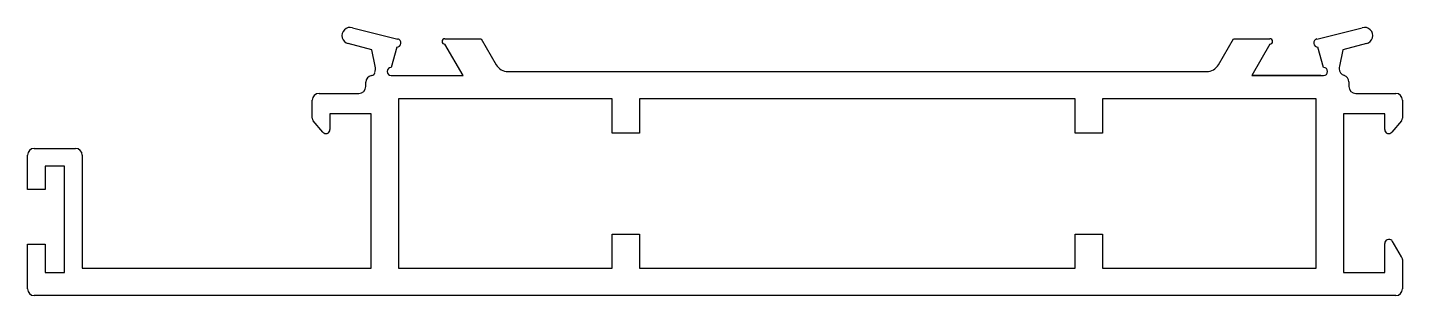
# Model space of a CAD drawing. Extents: x 1268 to 1368, y 700 to 720.
import ezdxf

# ---------------------------------------------------------------- set-up
doc = ezdxf.new("R2010")
doc.units = 0
doc.header["$LTSCALE"] = 10
doc.layers.add('ERCAN', color=220, linetype='CONTINUOUS')

msp = doc.modelspace()

# ---------------------------------------------------------------- linework, layer by layer
at = {"layer": 'ERCAN', "color": 0}
for p, q in [((1291.65, 719.6), (1294.96, 718.78)), ((1362.04, 718.78), (1365.35, 719.6)), ((1298.39, 718.8), (1301.04, 718.8)), ((1301.04, 718.8), (1302.14, 716.9)), ((1354.86, 716.9), (1355.96, 718.8)), ((1355.96, 718.8), (1358.61, 718.8)), ((1293.06, 717.99), (1291.34, 718.44)), ((1293.31, 716.8), (1293.06, 717.99)), ((1294.89, 718.19), (1294.48, 716.7)), ((1299.72, 716.1), (1298.39, 718.4)), ((1358.61, 718.4), (1357.28, 716.1)), ((1362.52, 716.7), (1362.11, 718.19)), ((1363.94, 717.99), (1363.69, 716.8)), ((1365.66, 718.44), (1363.94, 717.99)), ((1292.62, 715.3), (1292.62, 715.61)), ((1294.48, 716.1), (1299.72, 716.1)), ((1303.01, 716.4), (1353.99, 716.4)), ((1357.28, 716.1), (1362.52, 716.1)), ((1362.32, 716.1), (1357.28, 716.1)), ((1357.28, 716.1), (1362.32, 716.1)), ((1364.38, 715.64), (1364.38, 715.3)), ((1289.21, 714.8), (1292.12, 714.8)), ((1364.88, 714.8), (1367.79, 714.8)), ((1288.71, 712.99), (1288.71, 714.3)), ((1295.01, 714.4), (1295.01, 702.01)), ((1310.61, 714.4), (1295.01, 714.4)), ((1310.61, 711.9), (1310.61, 714.4)), ((1344.39, 714.4), (1312.61, 714.4)), ((1312.61, 714.4), (1312.61, 711.9)), ((1344.39, 711.9), (1344.39, 714.4)), ((1361.99, 714.4), (1346.39, 714.4)), ((1346.39, 714.4), (1346.39, 711.9)), ((1361.99, 702.01), (1361.99, 714.4)), ((1368.29, 714.3), (1368.29, 712.99)), ((1289.48, 711.97), (1288.78, 712.79)), ((1293.01, 713.3), (1290.01, 713.3)), ((1290.01, 713.3), (1290.01, 712.16)), ((1293.01, 702.01), (1293.01, 713.3)), ((1363.99, 713.3), (1363.99, 701.71)), ((1366.99, 713.3), (1363.99, 713.3)), ((1366.99, 712.16), (1366.99, 713.3)), ((1368.22, 712.79), (1367.52, 711.97)), ((1312.61, 711.9), (1310.61, 711.9)), ((1346.39, 711.9), (1344.39, 711.9)), ((1268.43, 710.78), (1271.43, 710.78)), ((1267.93, 707.78), (1267.93, 710.28)), ((1271.93, 710.28), (1271.93, 702.01)), ((1269.23, 709.48), (1269.23, 707.78)), ((1270.63, 709.48), (1269.23, 709.48)), ((1270.63, 701.71), (1270.63, 709.48)), ((1269.23, 707.78), (1267.93, 707.78)), ((1310.61, 704.51), (1312.61, 704.51)), ((1310.61, 702.01), (1310.61, 704.51)), ((1312.61, 704.51), (1312.61, 702.01)), ((1344.39, 704.51), (1346.39, 704.51)), ((1344.39, 702.01), (1344.39, 704.51)), ((1346.39, 704.51), (1346.39, 702.01)), ((1267.93, 703.78), (1269.23, 703.78)), ((1267.93, 700.51), (1267.93, 703.78)), ((1269.23, 703.78), (1269.23, 701.71)), ((1366.99, 701.71), (1366.99, 703.82)), ((1367.5, 704.02), (1368.2, 702.85)), ((1368.29, 702.64), (1368.29, 700.51)), ((1269.23, 701.71), (1270.63, 701.71)), ((1271.93, 702.01), (1293.01, 702.01)), ((1295.01, 702.01), (1310.61, 702.01)), ((1312.61, 702.01), (1344.39, 702.01)), ((1346.39, 702.01), (1361.99, 702.01)), ((1363.99, 701.71), (1366.99, 701.71)), ((1367.79, 700.01), (1268.43, 700.01))]:
    msp.add_line(p, q, dxfattribs=at)
for centre, radius, start, end in [((1291.48, 719.03), 0.6, 73.8142, 255.982), ((1365.52, 719.03), 0.6, 284.018, 106.1858), ((1294.89, 718.49), 0.3, 269.4712, 75.982), ((1298.39, 718.6), 0.2, 90, 270), ((1358.61, 718.6), 0.2, 270, 90), ((1362.11, 718.49), 0.3, 104.018, 270.5288), ((1292.33, 716.6), 1, 343.7176, 11.7053), ((1294.48, 716.4), 0.3, 90, 270), ((1303.01, 717.4), 1, 210, 270), ((1353.99, 717.4), 1, 270, 330), ((1362.52, 716.4), 0.3, 270, 90), ((1364.67, 716.6), 1, 168.2947, 179.5715), ((1364.17, 716.6), 0.5, 179.5715, 252.9086), ((1293.12, 715.61), 0.5, 98.7688, 180), ((1293, 716.4), 0.3, 278.7688, 343.7176), ((1363.88, 715.64), 0.5, 360, 72.9086), ((1289.21, 714.3), 0.5, 90, 180), ((1292.12, 715.3), 0.5, 270, 0), ((1364.88, 715.3), 0.5, 180, 270), ((1367.79, 714.3), 0.5, 0, 90), ((1289.01, 712.99), 0.3, 180, 220.3722), ((1367.99, 712.99), 0.3, 319.6278, 360), ((1289.71, 712.16), 0.3, 220.3722, 0), ((1367.29, 712.16), 0.3, 180, 319.6278), ((1268.43, 710.28), 0.5, 90, 180), ((1271.43, 710.28), 0.5, 0, 90), ((1367.29, 703.82), 0.3, 43.8763, 180), ((1367.99, 702.64), 0.3, 360, 43.8763), ((1268.43, 700.51), 0.5, 180, 270), ((1367.79, 700.51), 0.5, 270, 0)]:
    msp.add_arc(centre, radius, start, end, dxfattribs=at)

doc.saveas('drawing.dxf')
